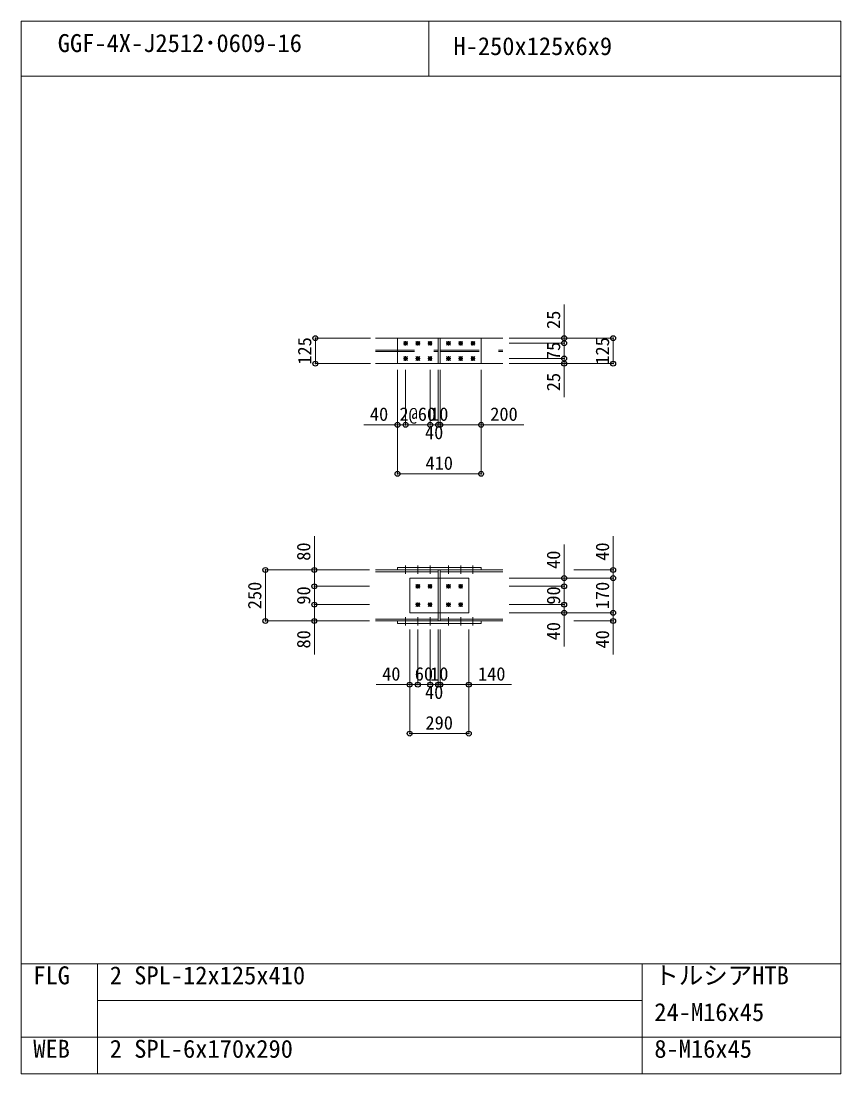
# Model space of a CAD drawing. Units: millimetres, scale not verified. Extents: x -8310 to 8310, y -4800 to 5700.
# Drawn here: x -4110 to -90, y -4800 to 360 of the extents above; entities that cross this region are included whole.
import ezdxf
from ezdxf.enums import TextEntityAlignment as Align

# ---------------------------------------------------------------- set-up
doc = ezdxf.new("R2010")
doc.units = ezdxf.units.MM
doc.header["$LTSCALE"] = 30
doc.header["$PDMODE"] = 32
doc.header["$PDSIZE"] = 24
doc.linetypes.add('USER2', pattern=[9.525, 6.35, -3.175])
doc.layers.add('0-0', color=7, linetype='Continuous')
doc.layers.add('0-2', color=7, linetype='Continuous')
for name, color, linetype, lineweight in [('0-1', 7, 'Continuous', 18), ('0-5', 7, 'Continuous', 18), ('0-6', 7, 'USER2', 18), ('0-8', 7, 'Continuous', 18), ('0-9', 7, 'Continuous', 18), ('0-A', 7, 'Continuous', 18), ('0-B', 7, 'Continuous', 18)]:
    doc.layers.add(name, color=color, linetype=linetype, lineweight=lineweight)
doc.styles.add('ＭＳ ゴシック', font='')
doc.styles.get('ＭＳ ゴシック').set_extended_font_data('MS Gothic')

msp = doc.modelspace()

# ---------------------------------------------------------------- linework, layer by layer
at = {"layer": '0-0'}
for p in [(-2667, -1194), (-1447, -1194), (-1207, -1194), (-1447, -1219), (-1447, -1294), (-2667, -1319), (-1447, -1319), (-1207, -1319), (-2264.5, -1619), (-2224.5, -1619), (-2104.5, -1619), (-2064.5, -1619), (-2054.5, -1619), (-1854.5, -1619), (-2264.5, -1859), (-1854.5, -1859), (-2912, -2330), (-2672, -2330), (-1207, -2330), (-1447, -2370), (-1207, -2370), (-2672, -2410), (-1447, -2410), (-2672, -2500), (-1447, -2500), (-1447, -2540), (-1207, -2540), (-2912, -2580), (-2672, -2580), (-1207, -2580), (-2204.5, -2892), (-2164.5, -2892), (-2104.5, -2892), (-2064.5, -2892), (-2054.5, -2892), (-1914.5, -2892), (-2204.5, -3132), (-1914.5, -3132)]:
    msp.add_point(p, dxfattribs=at)
at = {"layer": '0-1'}
for p, q in [((-4110, -4800), (-4110, 360)), ((-4110, 360), (-90, 360)), ((-2110, 90), (-2110, 360)), ((-90, -4800), (-90, 360)), ((-4110, 90), (-90, 90)), ((-4110, -4260), (-90, -4260)), ((-3735, -4800), (-3735, -4260)), ((-1065, -4800), (-1065, -4260)), ((-3735, -4440), (-1065, -4440)), ((-4110, -4620), (-90, -4620)), ((-4110, -4800), (-90, -4800))]:
    msp.add_line(p, q, dxfattribs=at)
at = {"layer": '0-5'}
for p, q in [((-2372, -1194), (-2064.5, -1194)), ((-2264.5, -1194), (-1854.5, -1194)), ((-2264.5, -1319), (-2264.5, -1194)), ((-2054.5, -1194), (-1747, -1194)), ((-2372, -1319), (-2064.5, -1319)), ((-2054.5, -1319), (-1747, -1319)), ((-2264.5, -2318), (-1854.5, -2318)), ((-2264.5, -2330), (-2264.5, -2318)), ((-2372, -2330), (-2064.5, -2330)), ((-2204.5, -2370), (-1914.5, -2370)), ((-2204.5, -2540), (-2204.5, -2370)), ((-2064.5, -2370), (-2064.5, -2339)), ((-2054.5, -2330), (-1747, -2330)), ((-2054.5, -2339), (-2054.5, -2330)), ((-2054.5, -2339), (-1747, -2339)), ((-2054.5, -2370), (-2054.5, -2339)), ((-2372, -2571), (-2064.5, -2571)), ((-2264.5, -2580), (-2064.5, -2580)), ((-2264.5, -2592), (-2264.5, -2580)), ((-2064.5, -2571), (-2064.5, -2540)), ((-2064.5, -2580), (-1854.5, -2580)), ((-2054.5, -2571), (-2054.5, -2540)), ((-2054.5, -2580), (-1747, -2580)), ((-1854.5, -2592), (-1854.5, -2580)), ((-2264.5, -2592), (-2064.5, -2592)), ((-2064.5, -2592), (-1854.5, -2592))]:
    msp.add_line(p, q, dxfattribs=at)
for points in [[(-2264.5, -1319), (-1854.5, -1319), (-1854.5, -1194)], [(-2264.5, -2330), (-1854.5, -2330), (-1854.5, -2318)], [(-2372, -2339), (-2064.5, -2339), (-2064.5, -2330)], [(-2204.5, -2540), (-1914.5, -2540), (-1914.5, -2370)], [(-2372, -2580), (-2064.5, -2580), (-2064.5, -2571)], [(-2054.5, -2580), (-2054.5, -2571), (-1747, -2571)]]:
    msp.add_lwpolyline(points, dxfattribs=at)
at = {"layer": '0-6'}
for p, q in [((-2064.5, -1319), (-2064.5, -1194)), ((-2054.5, -1319), (-2054.5, -1194)), ((-2372, -1253.5), (-2064.5, -1253.5)), ((-2372, -1259.5), (-2064.5, -1259.5)), ((-2054.5, -1253.5), (-1747, -1253.5)), ((-2054.5, -1259.5), (-1747, -1259.5)), ((-2064.5, -2540), (-2064.5, -2370)), ((-2054.5, -2540), (-2054.5, -2370))]:
    msp.add_line(p, q, dxfattribs=at)
at = {"layer": '0-8'}
for p, q in [((-2235.5, -1219), (-2213.5, -1219)), ((-2233.84, -1228.34), (-2215.17, -1209.67)), ((-2233.83, -1209.67), (-2215.17, -1228.33)), ((-2224.5, -1230), (-2224.5, -1208)), ((-2175.5, -1219), (-2153.5, -1219)), ((-2173.84, -1228.34), (-2155.17, -1209.67)), ((-2173.83, -1209.67), (-2155.17, -1228.33)), ((-2164.5, -1230), (-2164.5, -1208)), ((-2115.5, -1219), (-2093.5, -1219)), ((-2113.84, -1228.34), (-2095.17, -1209.67)), ((-2113.83, -1209.67), (-2095.17, -1228.33)), ((-2104.5, -1230), (-2104.5, -1208)), ((-2025.5, -1219), (-2003.5, -1219)), ((-2023.84, -1228.34), (-2005.17, -1209.67)), ((-2023.83, -1209.67), (-2005.17, -1228.33)), ((-2014.5, -1230), (-2014.5, -1208)), ((-1965.5, -1219), (-1943.5, -1219)), ((-1963.84, -1228.34), (-1945.17, -1209.67)), ((-1963.83, -1209.67), (-1945.17, -1228.33)), ((-1954.5, -1230), (-1954.5, -1208)), ((-1905.5, -1219), (-1883.5, -1219)), ((-1903.84, -1228.34), (-1885.17, -1209.67)), ((-1903.83, -1209.67), (-1885.17, -1228.33)), ((-1894.5, -1230), (-1894.5, -1208)), ((-2233.84, -1303.34), (-2215.17, -1284.67)), ((-2233.83, -1284.67), (-2215.17, -1303.33)), ((-2224.5, -1305), (-2224.5, -1283)), ((-2173.84, -1303.34), (-2155.17, -1284.67)), ((-2173.83, -1284.67), (-2155.17, -1303.33)), ((-2164.5, -1305), (-2164.5, -1283)), ((-2113.84, -1303.34), (-2095.17, -1284.67)), ((-2113.83, -1284.67), (-2095.17, -1303.33)), ((-2104.5, -1305), (-2104.5, -1283)), ((-2023.84, -1303.34), (-2005.17, -1284.67)), ((-2023.83, -1284.67), (-2005.17, -1303.33)), ((-2014.5, -1305), (-2014.5, -1283)), ((-1963.84, -1303.34), (-1945.17, -1284.67)), ((-1963.83, -1284.67), (-1945.17, -1303.33)), ((-1954.5, -1305), (-1954.5, -1283)), ((-1903.84, -1303.34), (-1885.17, -1284.67)), ((-1903.83, -1284.67), (-1885.17, -1303.33)), ((-1894.5, -1305), (-1894.5, -1283)), ((-2235.5, -1294), (-2213.5, -1294)), ((-2175.5, -1294), (-2153.5, -1294)), ((-2115.5, -1294), (-2093.5, -1294)), ((-2025.5, -1294), (-2003.5, -1294)), ((-1965.5, -1294), (-1943.5, -1294)), ((-1905.5, -1294), (-1883.5, -1294)), ((-2175.5, -2410), (-2153.5, -2410)), ((-2173.84, -2419.34), (-2155.17, -2400.67)), ((-2173.83, -2400.67), (-2155.17, -2419.33)), ((-2164.5, -2421), (-2164.5, -2399)), ((-2115.5, -2410), (-2093.5, -2410)), ((-2113.84, -2419.34), (-2095.17, -2400.67)), ((-2113.83, -2400.67), (-2095.17, -2419.33)), ((-2104.5, -2421), (-2104.5, -2399)), ((-2025.5, -2410), (-2003.5, -2410)), ((-2023.84, -2419.34), (-2005.17, -2400.67)), ((-2023.83, -2400.67), (-2005.17, -2419.33)), ((-2014.5, -2421), (-2014.5, -2399)), ((-1965.5, -2410), (-1943.5, -2410)), ((-1963.84, -2419.34), (-1945.17, -2400.67)), ((-1963.83, -2400.67), (-1945.17, -2419.33)), ((-1954.5, -2421), (-1954.5, -2399)), ((-2175.5, -2500), (-2153.5, -2500)), ((-2173.84, -2509.34), (-2155.17, -2490.67)), ((-2173.83, -2490.67), (-2155.17, -2509.33)), ((-2164.5, -2511), (-2164.5, -2489)), ((-2115.5, -2500), (-2093.5, -2500)), ((-2113.84, -2509.34), (-2095.17, -2490.67)), ((-2113.83, -2490.67), (-2095.17, -2509.33)), ((-2104.5, -2511), (-2104.5, -2489)), ((-2025.5, -2500), (-2003.5, -2500)), ((-2023.84, -2509.34), (-2005.17, -2490.67)), ((-2023.83, -2490.67), (-2005.17, -2509.33)), ((-2014.5, -2511), (-2014.5, -2489)), ((-1965.5, -2500), (-1943.5, -2500)), ((-1963.84, -2509.34), (-1945.17, -2490.67)), ((-1963.83, -2490.67), (-1945.17, -2509.33)), ((-1954.5, -2511), (-1954.5, -2489))]:
    msp.add_line(p, q, dxfattribs=at)
at = {"layer": '0-9'}
for p, q in [((-2224.5, -2308), (-2224.5, -2349)), ((-2164.5, -2308), (-2164.5, -2349)), ((-2104.5, -2308), (-2104.5, -2349)), ((-2014.5, -2308), (-2014.5, -2349)), ((-1954.5, -2308), (-1954.5, -2349)), ((-1894.5, -2308), (-1894.5, -2349)), ((-2224.5, -2602), (-2224.5, -2561)), ((-2164.5, -2602), (-2164.5, -2561)), ((-2104.5, -2602), (-2104.5, -2561)), ((-2014.5, -2602), (-2014.5, -2561)), ((-1954.5, -2602), (-1954.5, -2561)), ((-1894.5, -2602), (-1894.5, -2561))]:
    msp.add_line(p, q, dxfattribs=at)
at = {"layer": '0-A'}
for p, q in [((-2397, -1194), (-2667, -1194)), ((-1717, -1194), (-1447, -1194)), ((-1717, -1194), (-1207, -1194)), ((-1717, -1219), (-1447, -1219)), ((-1717, -1294), (-1447, -1294)), ((-1717, -1319), (-1447, -1319)), ((-1447, -1484), (-1447, -1294)), ((-2264.5, -1349), (-2264.5, -1619)), ((-2264.5, -1349), (-2264.5, -1859)), ((-2224.5, -1349), (-2224.5, -1619)), ((-2224.5, -1349), (-2224.5, -1619)), ((-2104.5, -1349), (-2104.5, -1619)), ((-2104.5, -1349), (-2104.5, -1619)), ((-2064.5, -1349), (-2064.5, -1619)), ((-2064.5, -1349), (-2064.5, -1619)), ((-2054.5, -1349), (-2054.5, -1619)), ((-2054.5, -1349), (-2054.5, -1619)), ((-1854.5, -1349), (-1854.5, -1619)), ((-1854.5, -1349), (-1854.5, -1859)), ((-2429.5, -1619), (-2224.5, -1619)), ((-2224.5, -1619), (-2104.5, -1619)), ((-2104.5, -1619), (-2064.5, -1619)), ((-2064.5, -1619), (-2054.5, -1619)), ((-2054.5, -1619), (-1644.5, -1619)), ((-2264.5, -1859), (-1854.5, -1859)), ((-2402, -2330), (-2912, -2330)), ((-2402, -2330), (-2672, -2330)), ((-1717, -2370), (-1447, -2370)), ((-1717, -2370), (-1207, -2370)), ((-1398.88, -2330), (-1207, -2330)), ((-2402, -2410), (-2672, -2410)), ((-1717, -2410), (-1447, -2410)), ((-2402, -2500), (-2672, -2500)), ((-2672, -2745), (-2672, -2500)), ((-1717, -2500), (-1447, -2500)), ((-1447, -2705), (-1447, -2500)), ((-2402, -2580), (-2672, -2580)), ((-1717, -2540), (-1447, -2540)), ((-1717, -2540), (-1207, -2540)), ((-1398.88, -2580), (-1207, -2580)), ((-1207, -2745), (-1207, -2540)), ((-2204.5, -2622), (-2204.5, -2892)), ((-2204.5, -2622), (-2204.5, -3132)), ((-2164.5, -2622), (-2164.5, -2892)), ((-2164.5, -2622), (-2164.5, -2892)), ((-2104.5, -2622), (-2104.5, -2892)), ((-2104.5, -2622), (-2104.5, -2892)), ((-2064.5, -2622), (-2064.5, -2892)), ((-2064.5, -2622), (-2064.5, -2892)), ((-2054.5, -2622), (-2054.5, -2892)), ((-2054.5, -2622), (-2054.5, -2892)), ((-1914.5, -2622), (-1914.5, -2892)), ((-1914.5, -2622), (-1914.5, -3132)), ((-2369.5, -2892), (-2164.5, -2892)), ((-2164.5, -2892), (-2104.5, -2892)), ((-2104.5, -2892), (-2064.5, -2892)), ((-2064.5, -2892), (-2054.5, -2892)), ((-2054.5, -2892), (-1704.5, -2892)), ((-2204.5, -3132), (-1914.5, -3132))]:
    msp.add_line(p, q, dxfattribs=at)
for points in [[(-1717, -1219), (-1447, -1219), (-1447, -1029)], [(-2397, -1319), (-2667, -1319), (-2667, -1194)], [(-1717, -1319), (-1207, -1319), (-1207, -1194)], [(-1717, -1294), (-1447, -1294), (-1447, -1219)], [(-2402, -2410), (-2672, -2410), (-2672, -2165)], [(-1717, -2370), (-1207, -2370), (-1207, -2165)], [(-1717, -2410), (-1447, -2410), (-1447, -2205)], [(-2402, -2580), (-2912, -2580), (-2912, -2330)], [(-1717, -2540), (-1207, -2540), (-1207, -2370)], [(-2402, -2500), (-2672, -2500), (-2672, -2410)], [(-1717, -2500), (-1447, -2500), (-1447, -2410)]]:
    msp.add_lwpolyline(points, dxfattribs=at)
at = {"layer": '0-B'}
for centre in [(-2224.5, -1219), (-2164.5, -1219), (-2104.5, -1219), (-2014.5, -1219), (-1954.5, -1219), (-1894.5, -1219), (-2224.5, -1294), (-2164.5, -1294), (-2104.5, -1294), (-2014.5, -1294), (-1954.5, -1294), (-1894.5, -1294), (-2164.5, -2410), (-2104.5, -2410), (-2014.5, -2410), (-1954.5, -2410), (-2164.5, -2500), (-2104.5, -2500), (-2014.5, -2500), (-1954.5, -2500)]:
    msp.add_circle(centre, 9, dxfattribs=at)

# ---------------------------------------------------------------- texts
at = {"layer": '0-2', "style": 'ＭＳ ゴシック'}
for s, p in [('GGF-4X-J2512･0609-16', (-3930, 181.8)), ('H-250x125x6x9', (-1990, 166.8)), ('FLG', (-4050, -4387.2)), ('2', (-3675, -4387.2)), ('SPL-12x125x410', (-3555, -4387.2)), ('トルシアHTB', (-1005, -4387.2)), ('24-M16x45', (-1005, -4567.2)), ('WEB', (-4050, -4747.2)), ('2', (-3675, -4747.2)), ('SPL-6x170x290', (-3555, -4747.2)), ('8-M16x45', (-1005, -4747.2))]:
    msp.add_text(s, height=87.98, dxfattribs=at).set_placement(p, align=Align.BOTTOM_LEFT)
at = {"layer": '0-A', "style": 'ＭＳ ゴシック'}
for s, p in [('25', (-1447, -1149)), ('125', (-2667, -1324)), ('75', (-1447, -1301.5)), ('125', (-1207, -1324)), ('25', (-1447, -1454)), ('80', (-2672, -2285)), ('40', (-1207, -2285)), ('40', (-1447, -2325)), ('250', (-2912, -2522.5)), ('90', (-2672, -2500)), ('90', (-1447, -2500)), ('170', (-1207, -2522.5)), ('80', (-2672, -2715)), ('40', (-1447, -2675)), ('40', (-1207, -2715))]:
    msp.add_text(s, height=65.98, rotation=90, dxfattribs=at).set_placement(p, align=Align.BOTTOM_LEFT)
for s, p in [('40', (-2399.5, -1619)), ('2@60', (-2254.5, -1619)), ('10', (-2104.5, -1619)), ('200', (-1809.5, -1619)), ('40', (-2129.5, -1709)), ('410', (-2127, -1859)), ('40', (-2339.5, -2892)), ('60', (-2179.5, -2892)), ('10', (-2104.5, -2892)), ('140', (-1869.5, -2892)), ('40', (-2129.5, -2982)), ('290', (-2127, -3132))]:
    msp.add_text(s, height=65.98, dxfattribs=at).set_placement(p, align=Align.BOTTOM_LEFT)

doc.saveas('drawing.dxf')
